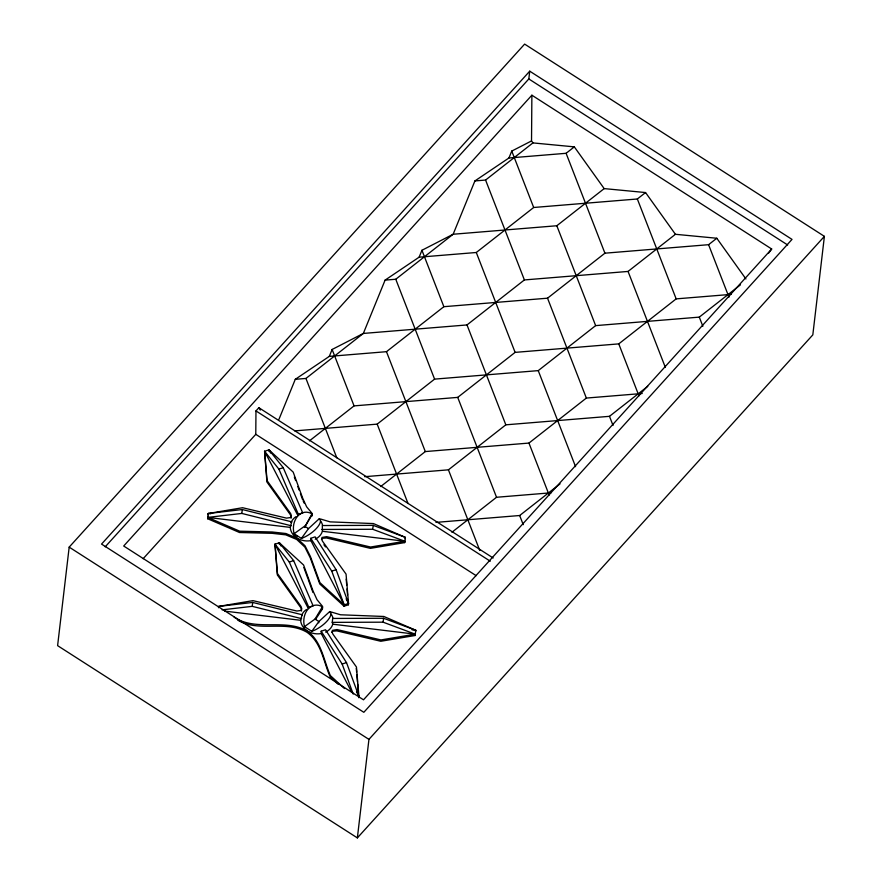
<?xml version="1.0" encoding="UTF-8"?>
<svg xmlns="http://www.w3.org/2000/svg" width="882" height="882" viewBox="0 0 882 882"><rect width="100%" height="100%" fill="white"/><g stroke="black" fill="none" stroke-linecap="round" stroke-linejoin="round"><path stroke-width="1.32" d="M143.149 558.703L255.78 434.319L255.967 410.924L258.867 407.727L493.17 557.997M745.918 278.944L716.801 238.25L675.425 234.292L645.558 192.552L604.181 188.605L574.314 146.864L532.937 142.906L531.526 140.933L531.879 95.201L771.684 249L768.608 253.156M207.634 518.737L207.788 517.403L290.244 527.392L291.699 521.835L242.307 509.531L208.273 513.5L207.634 518.737L239.529 532.519L271.998 533.312L285.735 534.845L296.694 539.442L304.874 547.105L310.255 557.854L319.78 583.994L344.035 606.221L348.39 604.798L348.544 603.464L346.053 574.105L322.503 541.217L321.599 539.045L322.007 537.447L326.638 536.642L370.561 547.027L404.86 541.261L404.706 542.595L370.407 548.361L326.483 537.976L322.58 538.263L321.478 539.486M224.557 611.083L300.641 620.3L302.096 614.743L252.704 602.439L218.67 606.408L218.504 607.731M291.17 518.12L290.476 514.879L266.926 481.991L264.589 451.297L268.944 449.864L293.188 472.102L302.713 498.231L306.638 506.808L312.217 513.545L312.118 514.801L311.963 513.919A16.538 13.01 87.3 0 0 297.719 516.146A16.538 13.01 87.3 0 0 294.092 533.731L301.412 538.417A16.538 6.339 -34.6 0 0 316.594 528.252A16.538 6.339 -34.6 0 0 319.339 518.649L308.491 528.616L301.412 538.417M301.567 611.028L300.872 607.786L277.323 574.899L274.986 544.205L279.34 542.772L303.584 565.009L313.11 591.138L317.035 599.716L322.614 606.452L322.514 607.709L322.36 606.827A16.538 13.01 87.3 0 0 308.116 609.054A16.538 13.01 87.3 0 0 304.488 626.639L311.798 631.325A16.538 6.339 -34.6 0 0 326.99 621.16A16.538 6.339 -34.6 0 0 329.736 611.557L318.887 621.523L311.798 631.325M69.182 547.127L57.606 645.646L357.364 837.9L812.818 334.873L824.394 236.354L524.636 44.1L69.182 547.127L368.941 739.381L357.364 837.9M208.119 514.823L208.273 513.5L242.572 507.723L286.496 518.12L290.939 517.514L291.402 515.871L290.63 513.545L267.081 480.657L264.589 451.297L278.899 469.114L298.414 514.427L297.895 515.562L264.589 451.297M268.79 451.198L268.944 449.864L283.243 467.692L302.758 512.993M279.186 544.106L279.34 542.772L293.64 560.599L313.154 605.912L308.81 607.334L308.292 608.47L274.986 544.205L277.477 573.565L301.027 606.452L301.798 608.778L301.335 610.421L296.892 611.028L252.969 600.642L218.67 606.408M311.963 513.919L304.488 527.48L312.041 514.801M318.733 622.846L318.887 621.523L315.039 619.054L304.488 626.639M322.404 609.01L322.437 607.709L322.404 609.01L315.624 619.252M344.035 606.221L344.189 604.887L331.753 571.117L310.784 538.296L315.128 536.862L336.108 569.695L348.544 603.464L344.189 604.887L319.945 582.66L310.42 556.52L305.029 545.782L296.848 538.108L285.9 533.511L272.152 531.989L239.695 531.185L207.788 517.403L241.822 513.434L291.214 525.749M405.191 538.682L405.345 537.347L373.439 523.566L330.122 521.868L320.927 519.123L319.527 519.597L319.339 518.649M331.875 632.394L332.977 631.17L336.88 630.884L380.803 641.269L415.102 635.503L415.257 634.169L383.097 622.185L332.238 622.361L332.712 618.447L383.582 618.271L415.742 630.255L415.587 631.589M105.201 546.829L528.814 78.95L529.729 71.177L792.014 239.397L363.836 712.303L101.551 544.084L529.729 71.177M241.822 513.434L242.307 509.531M222.11 609.859L252.219 606.342L252.704 602.439M322.404 531.284L404.86 541.261L372.7 529.277L373.185 525.363L322.316 525.54L322.404 531.284A16.372 13.539 6.7 0 1 315.238 539.2M383.097 622.185L383.582 618.271M404.706 542.595L405.345 537.347L373.185 525.363M415.102 635.503L415.742 630.255L383.835 616.474L340.518 614.776L331.323 612.031L329.923 612.505L329.736 611.557M278.966 419.314L295.283 379.315L329.306 356.383L386.47 351.686L443.867 306.693L547.535 298.193L604.92 253.189L708.588 244.689L716.801 238.25M329.306 356.383L332.128 349.47L363.34 333.44L466.997 324.94L524.393 279.936L628.061 271.435L675.425 234.292M645.558 192.552L637.344 198.99L533.687 207.49L476.291 252.495L419.126 257.18L385.092 280.123L363.34 333.44L305.944 378.444L295.283 379.315M419.126 257.18L421.938 250.279L453.15 234.248L556.818 225.748L604.181 188.605M574.314 146.864L566.101 153.303L508.936 157.988L474.902 180.931L453.15 234.248L395.764 279.252L385.092 280.123M508.936 157.988L511.758 151.076L531.526 140.933M315.039 619.054L322.36 606.827M291.203 522.442L291.699 521.835M302.096 614.743L301.6 615.349A16.372 13.539 6.7 0 1 306.462 609.506M531.879 95.201L123.701 546.013L363.505 699.812L771.684 249M368.941 739.381L824.394 236.354M474.902 180.931L485.574 180.049L532.937 142.906M309.439 440.868L354.057 405.885L457.714 397.385L515.11 352.381L618.767 343.881L676.163 298.877L731.354 294.356M294.786 430.89L377.187 424.132L434.583 379.128L538.24 370.627L595.637 325.623L699.294 317.123L740.439 284.864M380.682 486.555L425.3 451.573L528.957 443.073L586.354 398.069L642.217 393.493M364.707 476.688L448.431 469.83L505.827 424.826L609.484 416.326L647.752 386.327M451.926 532.254L496.533 497.272L551.052 492.795M435.94 522.387L519.674 515.518L560.059 483.854M294.092 533.731L304.643 526.146L308.491 528.616M298.414 514.427L301.853 513.181M278.899 469.114L283.243 467.692M274.986 544.205L289.296 562.021L293.64 560.599M331.753 571.117L336.108 569.695M346.505 662.603L325.524 629.77L321.18 631.203L342.15 664.025L346.505 662.603L358.941 696.372L358.787 697.706L358.577 695.259M311.919 516.135L312.063 514.868M321.842 529.454L372.7 529.277M208.273 513.5L210.721 513.798M412.059 629.814L415.742 630.255M325.634 632.107A16.372 13.539 6.7 0 0 332.801 624.191L415.257 634.169L380.958 639.935L337.034 629.55L332.404 630.354L331.996 631.953L332.9 634.125L356.449 667.013L358.941 696.372L356.504 691.686M252.219 606.342L301.611 618.657M234.138 617.202C256.177 631.876 284.599 618.095 307.245 631.016C321.665 641.335 323.628 660.409 330.342 675.568L344.487 688.533M237.666 620.123C258.801 632.725 285.735 619.704 307.09 632.35C321.511 642.669 323.474 661.732 330.177 676.902L338.269 684.311M297.443 536.465L294.467 534.701L295.139 536.653M528.814 78.95L787.681 244.987M255.967 410.924L490.271 561.206M255.78 434.319L476.159 575.659M323.915 544.734L325.491 546.928M258.867 407.727L260.267 410.097M268.944 449.864L270.609 453.094M346.108 598.779L348.544 603.464M310.784 538.296L310.883 540.622L344.189 604.887M279.34 542.772L281.005 546.002M321.18 631.203L321.28 633.53L351.808 692.425M303.121 500.789L304.246 503.236M289.296 562.021L308.81 607.334M708.588 244.689L728.995 297.201M699.294 317.123L702.855 326.263M637.344 198.99L676.163 298.877M628.061 271.435L665.381 367.474M566.101 153.303L604.92 253.189M618.767 343.881L638.976 395.875M556.818 225.748L595.637 325.623M511.758 151.076L533.687 207.49M609.484 416.326L613.034 425.466M547.535 298.193L586.354 398.069M485.574 180.049L524.393 279.936M538.24 370.627L575.571 466.677M476.291 252.495L515.11 352.381M528.957 443.073L549.166 495.078M466.997 324.94L505.827 424.826M421.938 250.279L443.867 306.693M519.674 515.518L523.224 524.658M457.714 397.385L496.533 497.272M395.764 279.252L434.583 379.128M448.431 469.83L479.786 550.5M386.47 351.686L425.3 451.573M377.187 424.132L408.046 503.534M332.128 349.47L354.057 405.885M305.944 378.444L336.803 457.835M342.15 664.025L353.208 694.046M294.334 476.997L295.635 480.558M297.796 486.5L299.097 490.061M300.398 493.622L302.559 499.565M303.86 567.523L307.763 578.217M308.193 579.408L312.956 592.472M332.238 622.361L332.801 624.191M356.295 668.336L356.604 672.007M356.813 674.454L357.43 681.797M357.64 684.245L358.268 691.587M346.207 579.099L346.725 585.218M347.034 588.889L347.552 595.008M347.971 599.903L348.39 604.798M310.883 540.622A16.372 13.539 6.7 0 1 290.244 527.392M291.093 522.475A16.372 13.539 6.7 0 1 296.065 516.598M320.872 521.361A16.372 13.539 6.7 0 1 322.58 525.308M321.28 633.53A16.372 13.539 6.7 0 1 300.641 620.3M331.268 614.269A16.372 13.539 6.7 0 1 332.977 618.216"/></g></svg>
